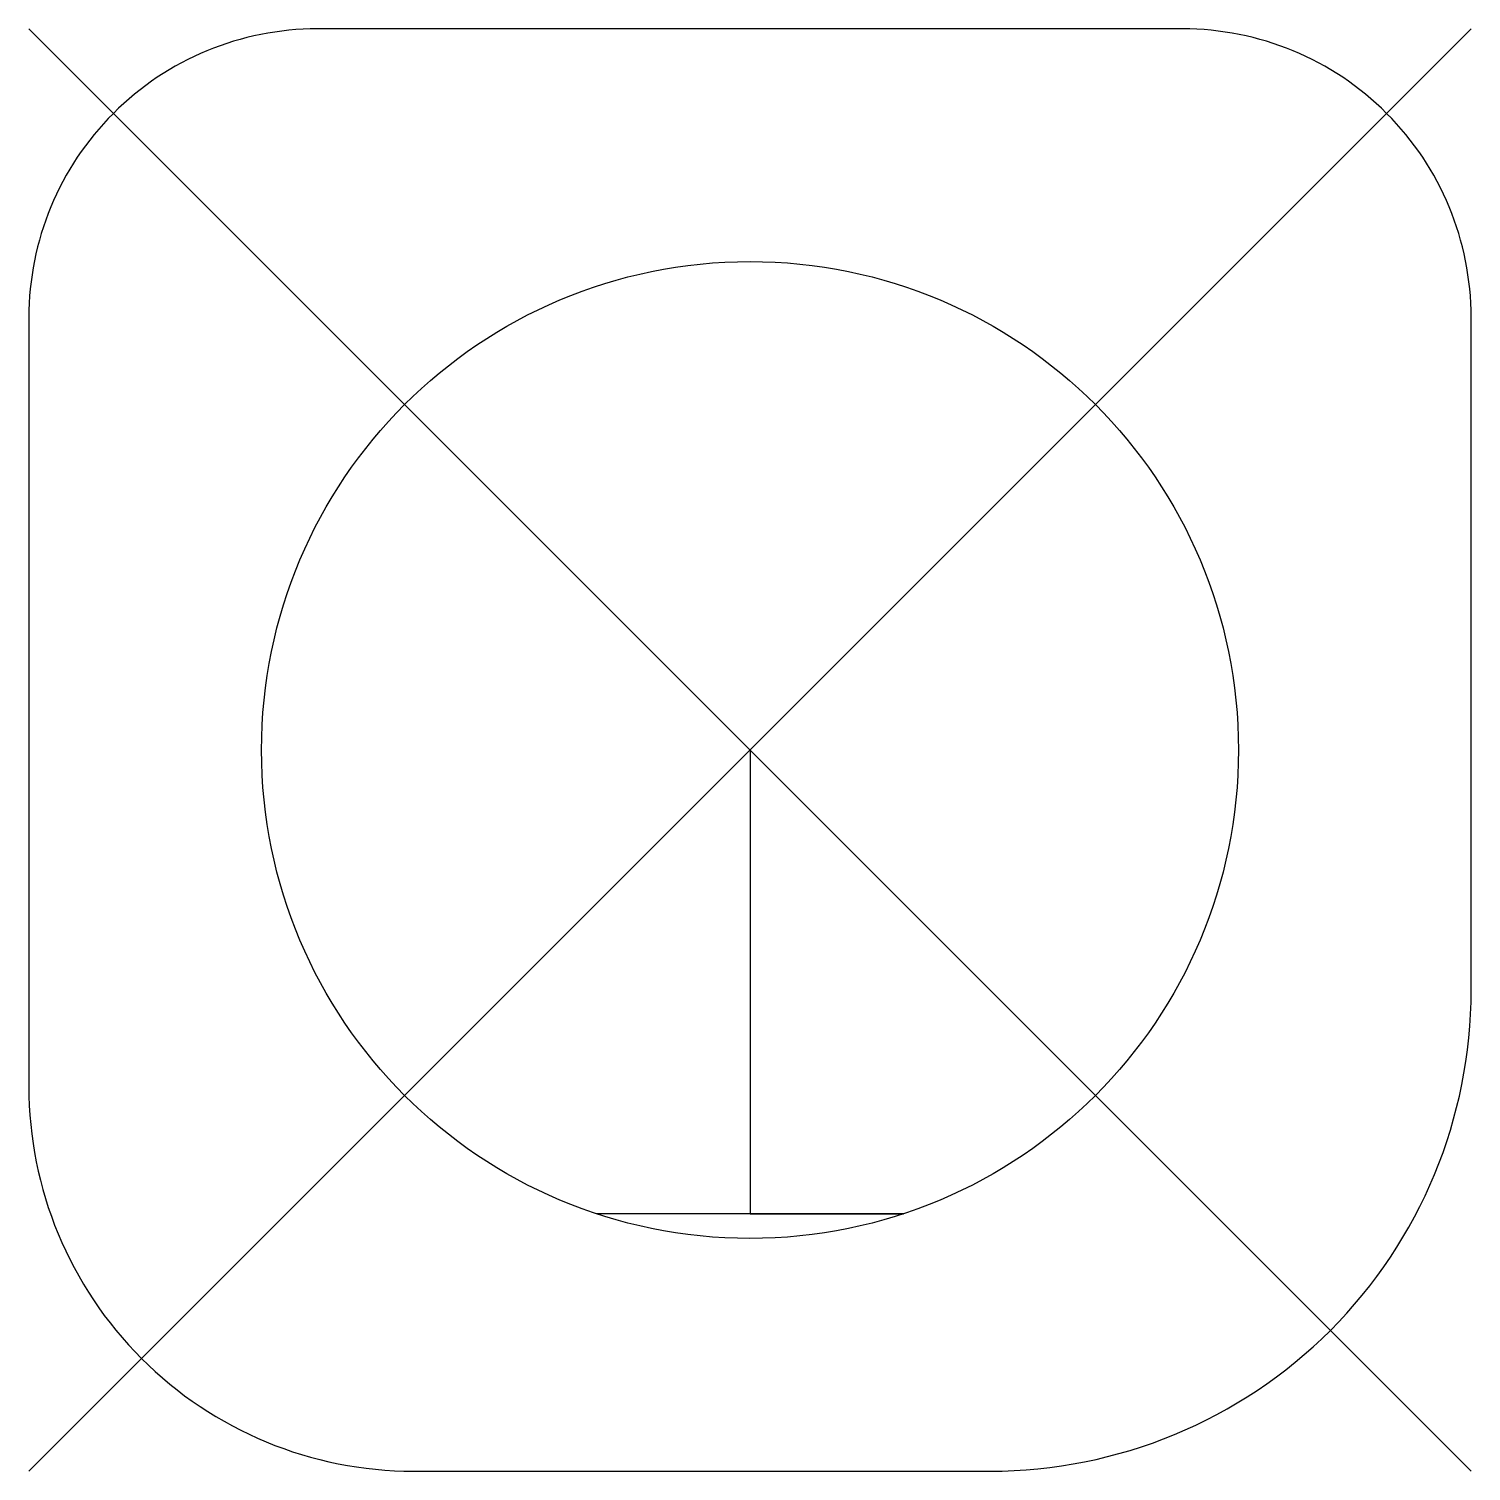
# Model space of a CAD drawing. Header units: millimetres. Extents: x -37.5 to 37.5, y -37.5 to 37.5.
import ezdxf

# ---------------------------------------------------------------- set-up
doc = ezdxf.new("R2010")
doc.units = ezdxf.units.MM
doc.layers.get('0').update_dxf_attribs({"linetype": 'CONTINUOUS'})

msp = doc.modelspace()

# ---------------------------------------------------------------- linework, layer by layer
for p, q in [((37.5, 37.5), (-37.5, -37.5)), ((-37.5, 37.5), (37.5, -37.5)), ((0, 0), (0, -24.115)), ((7.977, -24.115), (-7.977, -24.115)), ((0, -24.115), (7.977, -24.115))]:
    msp.add_line(p, q)
msp.add_lwpolyline([(22.5, 37.5), (-22.5, 37.5, 0.414214), (-37.5, 22.5), (-37.5, -17.5, 0.414214), (-17.5, -37.5), (12.5, -37.5, 0.414214), (37.5, -12.5), (37.5, 22.5, 0.414214)], format="xyb", close=True)
msp.add_circle((0, 0), 25.4)

doc.saveas('drawing.dxf')
